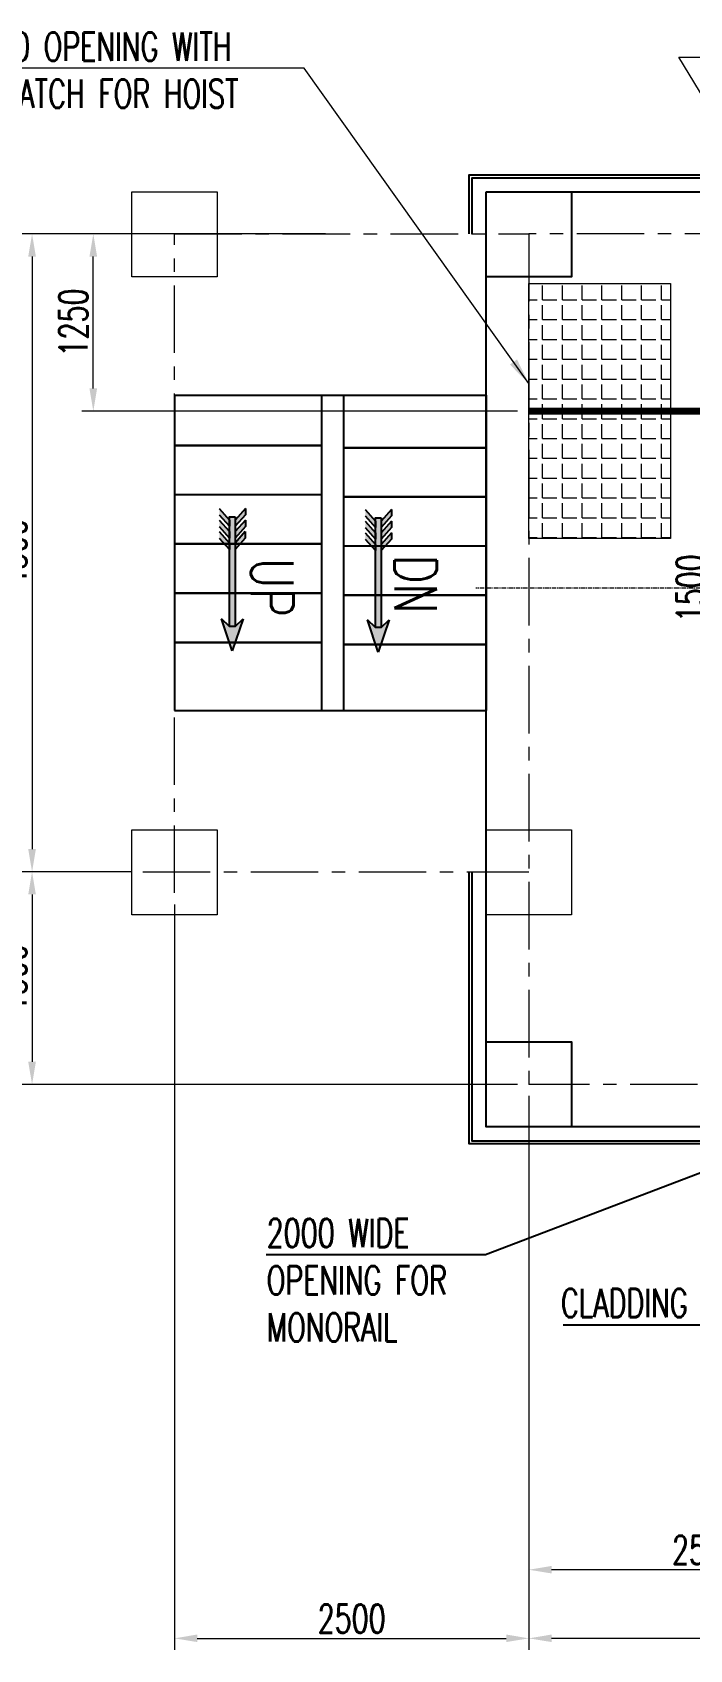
# Model space of a CAD drawing. Header units: millimetres. Extents: x -243837 to -5443, y 40 to 285140.
# Drawn here: x -198613 to -191657, y 29450 to 46565 of the extents above; entities that cross this region are included whole.
import ezdxf

# ---------------------------------------------------------------- set-up
doc = ezdxf.new("R2010")
doc.units = ezdxf.units.MM
doc.linetypes.add('CENTER', pattern=[50.8, 31.75, -6.35, 6.35, -6.35])
for name, color, linetype in [('0-45-GRID MARKS', 6, 'Continuous'), ('11', 7, 'Continuous'), ('CONTOUR50', 4, 'Continuous'), ('DIMENSION', 1, 'Continuous'), ('DWG', 7, 'Continuous')]:
    doc.layers.add(name, color=color, linetype=linetype)
for name, color, linetype, lineweight in [('5', 6, 'Continuous', 30), ('CEN', 1, 'CENTER', 9), ('R-OBJECT', 2, 'Continuous', 20)]:
    doc.layers.add(name, color=color, linetype=linetype, lineweight=lineweight)
doc.styles.add('KA', font='romans.shx', dxfattribs={"width": 0.7})
doc.styles.add('ROMANS_BIG', font='romans.shx', dxfattribs={"width": 0.85, "bigfont": 'bigfont.shx'})
doc.styles.add('T', font='CALIBRI.TTF', dxfattribs={"width": 0.85})
doc.dimstyles.new('100', dxfattribs={"dimscale": 75, "dimtxt": 3, "dimasz": 2.5, "dimexe": 1, "dimexo": 1.5, "dimgap": 1.5, "dimtad": 1, "dimdec": 0, "dimdsep": 46, "dimtxsty": 'ROMANS_BIG', "dimcen": 4, "dimdle": 2, "dimclrd": 1, "dimclre": 1, "dimclrt": 4, "dimadec": 1, "dimazin": 2, "dimtfac": 1, "dimtdec": 0, "dimtmove": 0, "dimatfit": 2, "dimfxl": 1, "dimtfill": 1, "dimarcsym": 0})
doc.dimstyles.new('KAT', dxfattribs={"dimscale": 125, "dimtxt": 2.5, "dimasz": 2, "dimexe": 1, "dimexo": 0.06, "dimgap": 0.5, "dimtad": 1, "dimdec": 0, "dimzin": 0, "dimdsep": 46, "dimtxsty": 'KA', "dimcen": 1.5, "dimclrd": 1, "dimclre": 1, "dimclrt": 4, "dimadec": 0, "dimazin": 0, "dimtfac": 1, "dimtdec": 0, "dimtmove": 0, "dimatfit": 2, "dimfxl": 1.5, "dimtolj": 1, "dimtzin": 0, "dimarcsym": 0})
doc.dimstyles.new('TT-1 (100)', dxfattribs={"dimscale": 100, "dimtxt": 2.5, "dimasz": 2.5, "dimexe": 1.25, "dimexo": 1.25, "dimgap": 0.5, "dimtad": 1, "dimdec": 0, "dimzin": 12, "dimdsep": 46, "dimtxsty": 'T', "dimcen": 0, "dimclrd": 68, "dimclre": 68, "dimclrt": 2, "dimadec": 1, "dimazin": 3, "dimtfac": 1, "dimtdec": 0, "dimtmove": 0, "dimatfit": 3, "dimfxl": 1, "dimtolj": 1, "dimtzin": 0, "dimlwd": -1, "dimlwe": -1, "dimarcsym": 1})

# ---------------------------------------------------------------- blocks, each defined once
blk = doc.blocks.new('*D1003')
at = {"color": 1, "lineweight": -2, "transparency": 16777216}
for p, q in [((2067, 12158), (1286, 12158)), ((1366, 11998), (1366, 7818)), ((2067, 7658), (1286, 7658))]:
    blk.add_line(p, q, dxfattribs=at)
at = {"color": 1, "transparency": 16777216}
for points in [[(1339, 11998), (1393, 11998), (1366, 12158)], [(1339, 7818), (1393, 7818), (1366, 7658)]]:
    blk.add_solid(points, dxfattribs=at)
at = {"layer": 'DEFPOINTS', "color": 0, "transparency": 16777216}
for p in [(2147, 12158), (1366, 7658), (2147, 7658)]:
    blk.add_point(p, dxfattribs=at)
at = {"color": 2, "transparency": 16777216, "insert": (1226, 9908), "char_height": 200, "attachment_point": 5, "rotation": 90, "style": 'KA'}
blk.add_mtext('\\A1;4500', dxfattribs=at)
blk = doc.blocks.new('*D1001')
at = {"color": 1, "lineweight": -2, "transparency": 16777216}
for p, q in [((2067, 7658), (1286, 7658)), ((1366, 7498), (1366, 6318)), ((4791, 6158), (1286, 6158))]:
    blk.add_line(p, q, dxfattribs=at)
at = {"color": 1, "transparency": 16777216}
for points in [[(1339, 7498), (1393, 7498), (1366, 7658)], [(1339, 6318), (1393, 6318), (1366, 6158)]]:
    blk.add_solid(points, dxfattribs=at)
at = {"layer": 'DEFPOINTS', "color": 0, "transparency": 16777216}
for p in [(2147, 7658), (1366, 6158), (4871, 6158)]:
    blk.add_point(p, dxfattribs=at)
at = {"color": 2, "transparency": 16777216, "insert": (1226, 6908), "char_height": 200, "attachment_point": 5, "rotation": 90, "style": 'KA'}
blk.add_mtext('\\A1;1500', dxfattribs=at)
blk = doc.blocks.new('A$C5DC45814')
blk = doc.blocks.new('A$C662E1037')
at = {"layer": 'DWG'}
h = blk.add_hatch(color=5, dxfattribs=at)
h.set_gradient(color1=(0, 0, 255), rotation=90, tint=1, name='INVCURVED')
h.paths.add_polyline_path([(63, 14), (8, -42), (8, -82), (63, -139), (-165, -62)])
h = blk.add_hatch(color=5, dxfattribs=at)
h.set_gradient(color1=(0, 0, 255), tint=1, name='CURVED')
h.paths.add_polyline_path([(632, 30), (677, 30), (595, -42), (551, -42)])
h.paths.add_polyline_path([(714, 30), (759, 30), (677, -42), (632, -42)])
h.paths.add_polyline_path([(796, 30), (841, 30), (759, -42), (715, -42)])
h = blk.add_hatch(color=5, dxfattribs=at)
h.set_gradient(color1=(0, 0, 255), rotation=90, tint=1)
h.paths.add_polyline_path([(781, -82), (8, -82), (8, -42), (781, -42)])
h = blk.add_hatch(color=5, dxfattribs=at)
h.set_gradient(color1=(0, 0, 255), rotation=180, tint=1, name='CURVED')
h.paths.add_polyline_path([(715, -82), (759, -83), (841, -155), (796, -155)])
h.paths.add_polyline_path([(632, -82), (677, -82), (758, -155), (714, -155)])
h.paths.add_polyline_path([(551, -82), (595, -82), (677, -154), (632, -154)])
at = {"layer": 'DWG', "color": 6}
for p, q in [((-165, -62, -4370), (63, 14, -4370)), ((8, -42, -4370), (63, 14, -4370)), ((632, 30, -4370), (551, -42, -4370)), ((677, 30, -4370), (595, -42, -4370)), ((714, 30, -4370), (632, -42, -4370)), ((759, 30, -4370), (677, -42, -4370)), ((796, 30, -4370), (715, -42, -4370)), ((841, 30, -4370), (759, -42, -4370)), ((63, -139, -4370), (-165, -62, -4370)), ((8, -82, -4370), (63, -139, -4370)), ((595, -42, -4370), (551, -42, -4370)), ((632, -154, -4370), (551, -82, -4370)), ((595, -82, -4370), (551, -82, -4370)), ((677, -154, -4370), (595, -82, -4370)), ((677, -42, -4370), (632, -42, -4370)), ((714, -155, -4370), (632, -82, -4370)), ((677, -82, -4370), (632, -82, -4370)), ((758, -155, -4370), (677, -82, -4370)), ((759, -42, -4370), (715, -42, -4370)), ((796, -155, -4370), (715, -82, -4370)), ((759, -83, -4370), (715, -82, -4370)), ((841, -155, -4370), (759, -83, -4370)), ((677, -154, -4370), (632, -154, -4370)), ((758, -155, -4370), (714, -155, -4370)), ((841, -155, -4370), (796, -155, -4370))]:
    blk.add_line(p, q, dxfattribs=at)
at = {"layer": 'DWG', "color": 6, "elevation": -4370}
blk.add_lwpolyline([(781, -82), (8, -82), (8, -42), (781, -42)], close=True, dxfattribs=at)
blk = doc.blocks.new('*D988')
at = {"color": 1, "lineweight": -2, "transparency": 16777216}
for p, q in [((6541, 10408), (6133, 10408)), ((6213, 10248), (6213, 9068)), ((6529, 8908), (6133, 8908))]:
    blk.add_line(p, q, dxfattribs=at)
at = {"color": 1, "transparency": 16777216}
for points in [[(6186, 10248), (6240, 10248), (6213, 10408)], [(6186, 9068), (6240, 9068), (6213, 8908)]]:
    blk.add_solid(points, dxfattribs=at)
at = {"layer": 'DEFPOINTS', "color": 0, "transparency": 16777216}
for p in [(6621, 10408), (6213, 8908), (6609, 8908)]:
    blk.add_point(p, dxfattribs=at)
at = {"color": 4, "transparency": 16777216, "insert": (6213, 9658), "char_height": 200, "attachment_point": 5, "rotation": 90, "style": 'KA'}
blk.add_mtext('\\A1;1500\\P Brg. CRS.', dxfattribs=at)
blk = doc.blocks.new('*D989')
at = {"color": 1, "lineweight": -2, "transparency": 16777216}
for p, q in [((4871, 6078), (4871, 2170)), ((9871, 5728), (9871, 2170)), ((9711, 2250), (5031, 2250))]:
    blk.add_line(p, q, dxfattribs=at)
at = {"color": 1, "transparency": 16777216}
for points in [[(5031, 2277), (5031, 2224), (4871, 2250)], [(9711, 2277), (9711, 2224), (9871, 2250)]]:
    blk.add_solid(points, dxfattribs=at)
at = {"layer": 'DEFPOINTS', "color": 0, "transparency": 16777216}
for p in [(4871, 6158), (9871, 5808), (4871, 2250)]:
    blk.add_point(p, dxfattribs=at)
at = {"color": 2, "transparency": 16777216, "insert": (7371, 2390), "char_height": 200, "attachment_point": 5, "style": 'KA'}
blk.add_mtext('\\A1;5000', dxfattribs=at)
blk = doc.blocks.new('*D991')
at = {"color": 1, "lineweight": -2, "transparency": 16777216}
for p, q in [((7371, 5728), (7371, 2654)), ((4871, 5703), (4871, 2654)), ((7211, 2734), (5031, 2734))]:
    blk.add_line(p, q, dxfattribs=at)
at = {"color": 1, "transparency": 16777216}
for points in [[(5031, 2761), (5031, 2708), (4871, 2734)], [(7211, 2761), (7211, 2708), (7371, 2734)]]:
    blk.add_solid(points, dxfattribs=at)
at = {"layer": 'DEFPOINTS', "color": 0, "transparency": 16777216}
for p in [(4871, 5783), (7371, 5808), (4871, 2734)]:
    blk.add_point(p, dxfattribs=at)
at = {"color": 2, "transparency": 16777216, "insert": (6121, 2874), "char_height": 200, "attachment_point": 5, "style": 'KA'}
blk.add_mtext('\\A1;2500', dxfattribs=at)
blk = doc.blocks.new('*D1019')
at = {"color": 1, "lineweight": -2, "transparency": 16777216}
for p, q in [((2371, 7428), (2371, 2170)), ((4871, 5778), (4871, 2170)), ((2531, 2250), (4711, 2250))]:
    blk.add_line(p, q, dxfattribs=at)
at = {"color": 1, "transparency": 16777216}
for points in [[(2531, 2277), (2531, 2224), (2371, 2250)], [(4711, 2277), (4711, 2224), (4871, 2250)]]:
    blk.add_solid(points, dxfattribs=at)
at = {"layer": 'DEFPOINTS', "color": 0, "transparency": 16777216}
for p in [(2371, 7508, 27), (4871, 5858, 27), (4871, 2250)]:
    blk.add_point(p, dxfattribs=at)
at = {"color": 2, "transparency": 16777216, "insert": (3621, 2390), "char_height": 200, "attachment_point": 5, "style": 'KA'}
blk.add_mtext('\\A1;2500', dxfattribs=at)
blk = doc.blocks.new('*D1009')
at = {"color": 1, "lineweight": -2, "transparency": 16777216}
for p, q in [((3437, 12158), (1718, 12158)), ((1798, 11068), (1798, 11998)), ((4791, 10908), (1718, 10908))]:
    blk.add_line(p, q, dxfattribs=at)
at = {"color": 1, "transparency": 16777216}
for points in [[(1771, 11998), (1825, 11998), (1798, 12158)], [(1771, 11068), (1825, 11068), (1798, 10908)]]:
    blk.add_solid(points, dxfattribs=at)
at = {"layer": 'DEFPOINTS', "color": 0, "transparency": 16777216}
for p in [(1798, 12158), (3517, 12158, 27), (4871, 10908, 27)]:
    blk.add_point(p, dxfattribs=at)
at = {"color": 2, "transparency": 16777216, "insert": (1658, 11533), "char_height": 200, "attachment_point": 5, "rotation": 90, "style": 'KA'}
blk.add_mtext('\\A1;1250', dxfattribs=at)
blk = doc.blocks.new('RL41.234 NEW')
at = {"layer": 'R-OBJECT'}
h = blk.add_hatch(dxfattribs=at)
h.set_pattern_fill('ANGLE', color=256, scale=20)
h.set_pattern_definition([(0, (-274795.63, 130578.18), (0, 139.7), [101.6, -38.1]), (90, (-274795.63, 130578.18), (-139.7, 9e-15), [101.6, -38.1])])
h.paths.add_polyline_path([(4870.8, 10008.3), (5870.8, 10008.3), (5870.8, 11808.3), (4870.8, 11808.3)])
at = {"color": 6, "elevation": 47.4}
for points in [[(2070.8, 12454.3), (2670.8, 12454.3), (2670.8, 11854.3), (2070.8, 11854.3)], [(2070.8, 7954.3), (2670.8, 7954.3), (2670.8, 7354.3), (2070.8, 7354.3)], [(4570.7, 7954.3), (5170.7, 7954.3), (5170.7, 7354.3), (4570.7, 7354.3)]]:
    blk.add_lwpolyline(points, close=True, dxfattribs=at)
at = {"color": 6, "const_width": 50, "elevation": 47.4}
blk.add_lwpolyline([(8220.7, 4158.3), (8220.7, 9408.3, 0.4142136), (6720.7, 10908.3), (4870.8, 10908.3)], format="xyb", dxfattribs=at)
at = {"layer": '0-45-GRID MARKS', "elevation": 47.4}
for points in [[(4450.8, 12158.3), (4450.8, 12574.3), (10290.8, 12574.3), (10290.8, 11016.5)], [(4470.8, 12158.3), (4470.8, 12554.3), (10270.8, 12554.3), (10270.8, 11016.5)], [(10290.8, 7916), (10290.8, 5738.3), (4450.8, 5738.3), (4450.8, 7658.3)], [(10270.8, 7916), (10270.8, 5758.3), (4470.8, 5758.3), (4470.8, 7658.3)]]:
    blk.add_lwpolyline(points, dxfattribs=at)
for points in [[(4570.8, 12454.3), (5170.8, 12454.3), (5170.8, 11854.3), (4570.8, 11854.3)], [(4570.8, 12454.3), (10170.8, 12454.3), (10170.8, 5858.3), (4570.8, 5858.3)], [(4570.8, 6458.3), (5170.8, 6458.3), (5170.8, 5858.3), (4570.8, 5858.3)]]:
    blk.add_lwpolyline(points, close=True, dxfattribs=at)
at = {"layer": '5', "color": 3, "ltscale": 0.75, "extrusion": (-8.32378e-06, 2.19344e-05, 1)}
for p, q in [((2370.8, 10664.4, 1468150.1), (3407.9, 10664.4, 1468150.1)), ((3562.9, 10650, 1468150.1), (4570.8, 10650, 1468150.1)), ((2370.8, 10318.5, 1468150.1), (3407.9, 10318.6, 1468150.1)), ((3562.9, 10304.2, 1468150.1), (4570.8, 10303, 1468150.1)), ((2370.8, 9971.2, 1468150.1), (3407.9, 9971.3, 1468150.1)), ((3562.9, 9956.9, 1468150.1), (4570.8, 9955.7, 1468150.1)), ((2370.8, 9623.9, 1468150.1), (3407.9, 9624, 1468150.1)), ((3562.9, 9609.6, 1468150.1), (4570.8, 9608.5, 1468150.1)), ((2370.8, 9276.7, 1468150.1), (3407.9, 9276.8, 1468150.1)), ((3562.9, 9262.3, 1468150.1), (4570.8, 9261.2, 1468150.1))]:
    blk.add_line(p, q, dxfattribs=at)
at = {"layer": 'CEN', "color": 1, "ltscale": 15}
for p, q in [((2370.8, 7508.5, 47.4), (2370.8, 12158.3, 47.4)), ((2370.8, 12158.3, 47.4), (4870.8, 12158.3, 47.4)), ((4870.8, 12158.3, 47.4), (4870.8, 6158.3, 47.4)), ((10256.6, 12158.3, 47.4), (4870.8, 12158.3, 47.4)), ((2146.8, 7658.3, 47.4), (4870.8, 7658.3, 47.4)), ((9870.8, 6158.3, 47.4), (4870.8, 6158.3, 47.4))]:
    blk.add_line(p, q, dxfattribs=at)
at = {"layer": 'CEN', "color": 1}
blk.add_line((10245.8, 9658.3, 47.4), (4495.8, 9658.3, 47.4), dxfattribs=at)
at = {"layer": 'CONTOUR50', "ltscale": 0.75, "extrusion": (-8.32378e-06, 2.19344e-05, 1)}
for p, q in [((2370.8, 11020.5, 47.4), (2370.8, 8795.7, 47.4)), ((2370.8, 11020.5, 47.4), (4570.8, 11020.5, 47.4)), ((3407.9, 11020.5, 47.4), (3407.9, 8795.7, 47.4)), ((3562.9, 11020.5, 47.4), (3562.9, 8795.7, 47.4)), ((4570.8, 11020.5, 47.4), (4570.8, 8795.7, 47.4)), ((2370.8, 8795.7, 47.4), (4570.8, 8795.7, 47.4))]:
    blk.add_line(p, q, dxfattribs=at)
at = {"layer": 'R-OBJECT', "ltscale": 10, "elevation": 47.4}
blk.add_lwpolyline([(4870.8, 11808.3), (5870.8, 11808.3), (5870.8, 10008.3), (4870.8, 10008.3)], close=True, dxfattribs=at)
at = {"color": 0, "lineweight": 0, "extrusion": (8.32378e-06, -2.19344e-05, 1), "rotation": 90.00000001046091}
for p in [(2704.3, 9412.9, 1472519.9), (3734.6, 9405.2, 1472520)]:
    blk.add_blockref('A$C662E1037', p, dxfattribs=at)
at = {"layer": '11', "linetype": 'ByBlock', "extrusion": (-8.32378e-06, 2.19344e-05, 1)}
ref = blk.add_blockref('A$C5DC45814', (2923.4, 11131.1, 1653873.3), dxfattribs=dict(at, xscale=0.7199999999084189, yscale=0.7199999999084189, zscale=0.7199999999084189, rotation=269.9930526763674))
ref.add_attrib('SS', 'UP', (2923.2, 9834.6, 1653873.3), dxfattribs={"layer": '0', "extrusion": (-8.32378e-06, 2.19344e-05, 1), "height": 300, "rotation": 269.99305, "style": 'ROMANS_BIG', "width": 0.75})
ref = blk.add_blockref('A$C5DC45814', (3936.7, 11164.8, 1678344.3), dxfattribs=dict(at, xscale=0.7199999999084189, yscale=0.7199999999084189, zscale=0.7199999999084189, rotation=269.9930526763674))
ref.add_attrib('SS', 'DN', (3936.5, 9857.6, 1678344.3), dxfattribs={"layer": '0', "extrusion": (-8.32378e-06, 2.19344e-05, 1), "height": 300, "rotation": 269.99305, "style": 'ROMANS_BIG', "width": 0.75})
at = {"color": 2, "style": 'KA', "width": 0.7}
for s, p in [('1800x1000 OPENING WITH', (290, 13380.2, 20.7)), ('REMOVABLE HATCH FOR HOIST', (-26.7, 13046.9, 20.7)), ('CLADDING', (5097.7, 4515.6, -1063.2))]:
    blk.add_text(s, height=200, dxfattribs=at).set_placement(p)
at = {"color": 2, "insert": (3021.4, 5210.2, -1063.2), "char_height": 200, "width": 1597.231, "attachment_point": 1, "style": 'KA'}
blk.add_mtext('2000 WIDE\\POPENING FOR MONORAIL', dxfattribs=at)
for base, p1, p2, picture, middle in [((1366, 7658.3, 47.4), (2146.8, 12158.3, 47.4), (2146.8, 7658.3, 47.4), '*D1003', (1226, 9908.3, 47.4)), ((1797.8, 12158.3, 20.7), (4870.8, 10908.3, 47.4), (3516.7, 12158.3, 47.4), '*D1009', (1657.8, 11533.3, 20.7)), ((1366, 6158.3, 47.4), (2146.8, 7658.3, 47.4), (4870.8, 6158.3, 47.4), '*D1001', (1226, 6908.3, 47.4))]:
    dim = blk.add_linear_dim(base=base, p1=p1, p2=p2, angle=90, dimstyle='KAT', override={"dimscale": 80, "dimexo": 1, "dimclrt": 2, "dimfxl": 0.18, "dimarcsym": 1})
    dim.commit()
    dim.dimension.update_dxf_attribs({"geometry": picture, "text_midpoint": middle})
dim = blk.add_linear_dim(base=(6213.2, 8908.3, 34.9), p1=(6620.7, 10408.3, 34.9), p2=(6608.6, 8908.3, 34.9), angle=90, text='<>\\X Brg. CRS.', dimstyle='KAT', override={"dimscale": 80, "dimexo": 1, "dimfxl": 0.18, "dimarcsym": 1})
dim.commit()
dim.dimension.update_dxf_attribs({"geometry": '*D988', "text_midpoint": (6213.2, 9658.3, 34.9), "dimtype": 128})
for base, p1, p2, picture, middle in [((4870.8, 2250.3, 20.7), (2370.8, 7508.5, 47.4), (4870.8, 5858.3, 47.4), '*D1019', (3620.8, 2390.3, 20.7)), ((4870.8, 2250.3, 47.4), (9870.8, 5808.3, 47.4), (4870.8, 6158.3, 47.4), '*D989', (7370.8, 2390.3, 47.4)), ((4870.8, 2734.3, 47.4), (7370.8, 5808.3, 47.4), (4870.8, 5783.3, 47.4), '*D991', (6120.8, 2874.3, 47.4))]:
    dim = blk.add_linear_dim(base=base, p1=p1, p2=p2, dimstyle='KAT', override={"dimscale": 80, "dimexo": 1, "dimclrt": 2, "dimfxl": 0.18, "dimarcsym": 1})
    dim.commit()
    dim.dimension.update_dxf_attribs({"geometry": picture, "text_midpoint": middle})
for points in [[(7370.8, 11028.3, 20.7), (5928.9, 13404.1, 20.7), (7444.5, 13404.1, 20.7)], [(4870.8, 11101.9, 20.7), (3286.5, 13328.3, 20.7), (282.9, 13328.3, 20.7)]]:
    blk.add_leader(points, dimstyle='100')
at = {"layer": 'DIMENSION'}
for points in [[(7547, 6092.3, 20.7), (4566, 4955.2, 20.7), (3017.3, 4955.2, 20.7)], [(6892.3, 5738.3, 20.7), (6134.3, 4460.6, 20.7), (5113.6, 4460.6, 20.7)]]:
    blk.add_leader(points, dimstyle='TT-1 (100)', override={"dimclrd": 256}, dxfattribs=at)

msp = doc.modelspace()

# ---------------------------------------------------------------- block references
at = {"layer": 'R-OBJECT', "ltscale": 10, "xscale": 1.5, "yscale": 1.5, "zscale": 1.5}
msp.add_blockref('RL41.234 NEW', (-200664.58, 26194.77, -23.71), dxfattribs=at)

doc.saveas('drawing.dxf')
